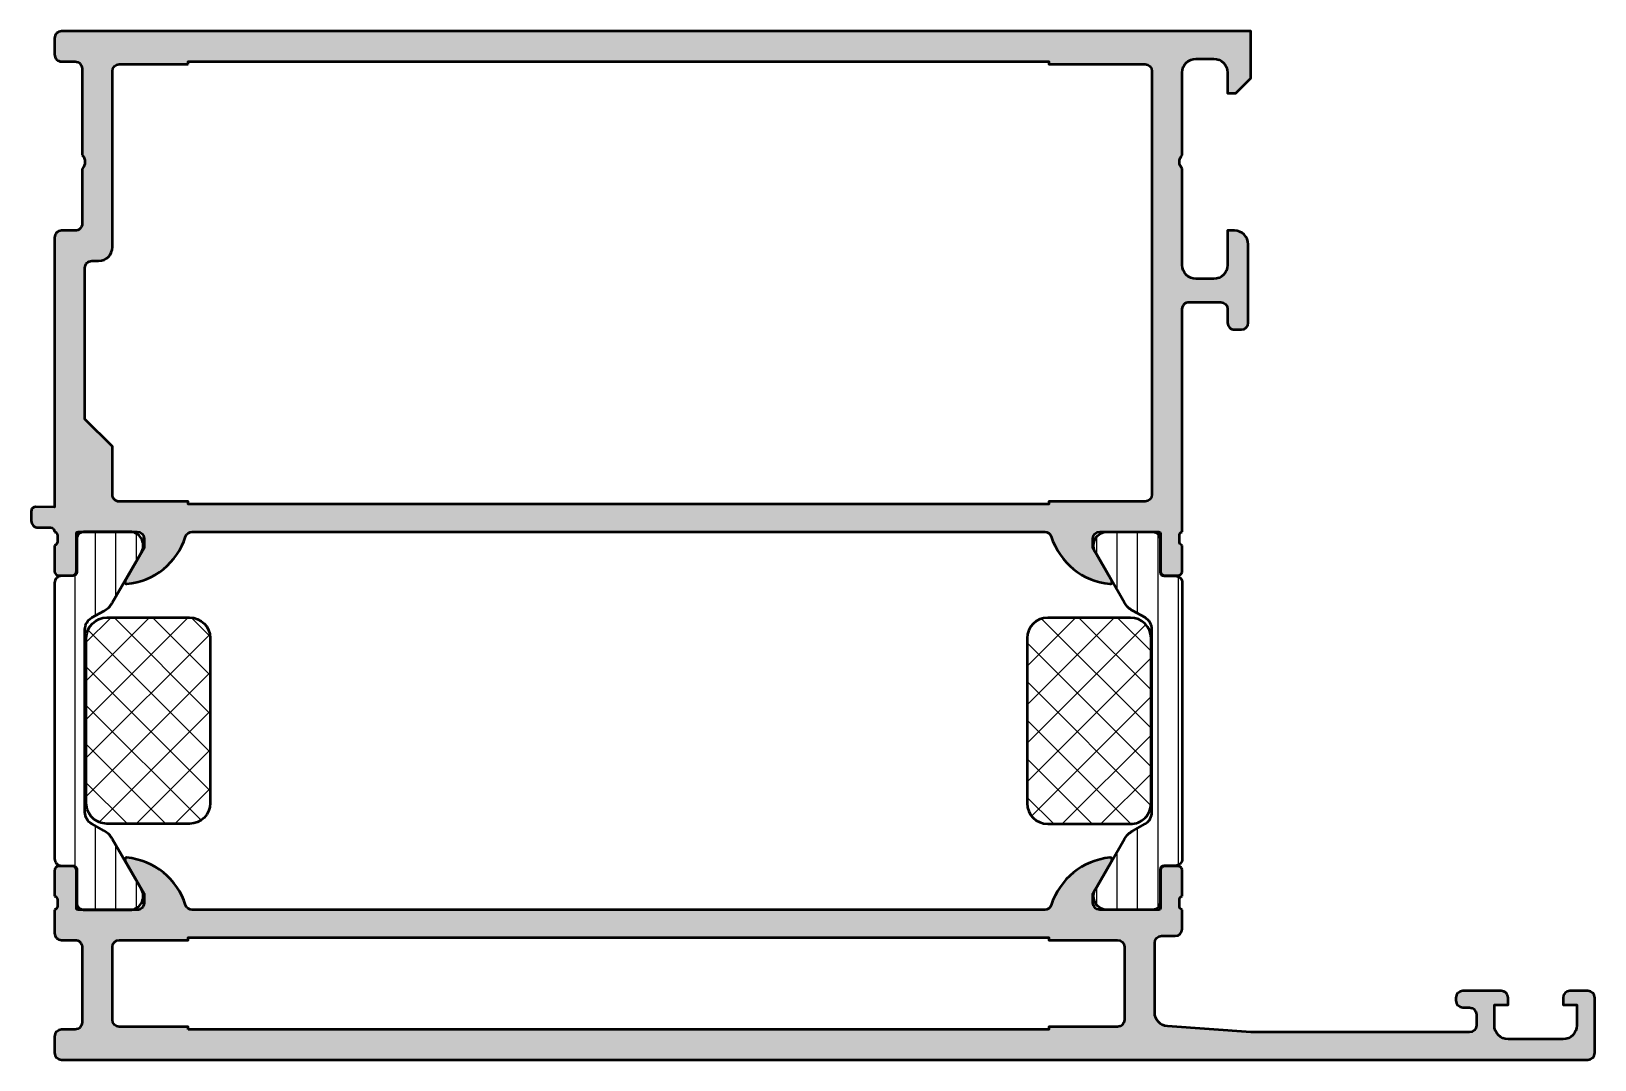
# Model space of a CAD drawing. Extents: x -2 to 112, y 0 to 75.
import ezdxf

# ---------------------------------------------------------------- set-up
doc = ezdxf.new("R2010")
doc.units = 0
for name, color, linetype, lineweight in [('0S-Alu contour', 7, 'Continuous', 50), ('0S-Alu hatch', 252, 'Continuous', 25), ('0S-Plastic contour', 254, 'Continuous', 50), ('0S-Plastic hatch', 253, 'Continuous', 25), ('0S-PT contour', 91, 'Continuous', 50), ('0S-PT hatch', 103, 'Continuous', 25)]:
    doc.layers.add(name, color=color, linetype=linetype, lineweight=lineweight)
pattern_1 = [(90, (0, 0), (-1.4859, 0), [])]
pattern_2 = [(135, (0, 0), (-1.403165018917055, -1.403165018917055), []), (225, (0, 0), (1.403165018917055, -1.403165018917055), [])]

# ---------------------------------------------------------------- blocks, each defined once
blk = doc.blocks.new('183260__2E56386B_AFAD_4243_BC62_7373806BF375_')
at = {"layer": '0S-Alu hatch'}
h = blk.add_hatch(color=256, dxfattribs=at)
edge = h.paths.add_edge_path()
edge.add_line((0, 1.699999809265136), (0, 0.5))
edge.add_arc((0.5, 0.5), 0.5, 180, 269.9999999999999)
edge.add_line((0.4999999999999998, 0), (111.4999694824218, 0))
edge.add_arc((111.4999045528472, 0.5000649306236616), 0.5000649348389637, 270.0074394150572, 359.9916863140657)
edge.add_line((111.9999694824219, 0.4999923706054688), (111.9999694824219, 4.5))
edge.add_arc((111.4998886635314, 4.499919181109539), 0.5000808254210904, 0.0092596659235463, 89.99074033413186)
edge.add_line((111.4999694824219, 4.999999999999992), (110.1999206542969, 5))
edge.add_arc((110.1999676017943, 4.499953052502527), 0.5000469497013335, 90.00537928182199, 179.994620718123)
edge.add_line((109.6999206542968, 4.5), (109.6999206542968, 4))
edge.add_line((109.6999206542968, 4), (110.6999206542969, 4))
edge.add_line((110.6999206542969, 4), (110.6999206542969, 2.500000000000017))
edge.add_ellipse((109.6999566315881, 2.499964022708771), major_axis=(-0.9999640233559869, 0), ratio=1, start_angle=89.99793857889222, end_angle=180.0020614212198, ccw=False)
edge.add_line((109.6999206542969, 1.49999999999999), (105.6999206542969, 1.5))
edge.add_ellipse((105.6999974839996, 2.500076829702707), major_axis=(-1.000076832653882, 0), ratio=1, start_angle=0.00440167952910997, end_angle=89.99559832048209, ccw=False)
edge.add_line((104.6999206542969, 2.500000000000001), (104.6999206542968, 4))
edge.add_line((104.6999206542968, 4), (105.6999206542968, 4))
edge.add_line((105.6999206542968, 4), (105.6999206542968, 4.5))
edge.add_arc((105.1999648209034, 4.500044166606557), 0.4999558353443046, 359.994938432621, 450.0050615673935)
edge.add_line((105.1999206542969, 5), (102.3999328613281, 5))
edge.add_arc((102.3999625412993, 4.499970320028792), 0.5000296808520563, 90.00340087229604, 179.9965991277354)
edge.add_line((101.8999328613281, 4.500000000000019), (101.8999328613281, 4.299995422363301))
edge.add_arc((102.3999595041375, 4.300022065172655), 0.5000266435191753, 180.0030528783626, 269.9969471216144)
edge.add_line((102.3999328613281, 3.799995422363281), (102.8999328613281, 3.79999542236328))
edge.add_ellipse((102.8999091331064, 3.299971694141556), major_axis=(-0.5000237287847261, 0), ratio=1, start_angle=180.0027189248517, end_angle=269.9972810751127, ccw=False)
edge.add_line((103.3999328613281, 3.299995422363271), (103.3999328613281, 2.499999999999966))
edge.add_ellipse((102.8999188124035, 2.500014048924614), major_axis=(-0.5000140491219931, 0), ratio=1, start_angle=90.0016098429436, end_angle=179.9983901568687, ccw=False)
edge.add_line((102.8999328613281, 1.999999999999988), (86.99990844726562, 2))
edge.add_line((86.99990844726562, 2), (80.92866210990145, 2.433656093001705))
edge.add_ellipse((80.99990844726564, 3.431114843733902), major_axis=(-1.000000000000022, 0), ratio=1, start_angle=0, end_angle=85.9144241543824, ccw=False)
edge.add_line((79.99990844726562, 3.431114843733902), (79.99990844726562, 8.499992370605474))
edge.add_ellipse((80.49990844726562, 8.499992370605474), major_axis=(-0.5, 0), ratio=1, start_angle=270, end_angle=360, ccw=False)
edge.add_line((80.49990844726562, 8.999992370605474), (81.49990844726562, 8.999992370605469))
edge.add_arc((81.49990844726562, 9.499992370605463), 0.4999999999999947, 270, 360)
edge.add_line((81.99990844726562, 9.499992370605462), (81.99990844726562, 10.89999389648438))
edge.add_ellipse((82.07874489380868, 11.1675144884775), major_axis=(-0.2788950563274313, 0), ratio=1, start_angle=-1.164589374097602, end_angle=73.58012358050621, ccw=False)
edge.add_line((81.79990744726562, 11.17318289647587), (81.79990744726562, 11.62677689647588))
edge.add_ellipse((82.07877554290877, 11.63243755595295), major_axis=(-0.2789255417371292, 0), ratio=1, start_angle=-73.57540544464541, end_angle=1.1628700728869035, ccw=False)
edge.add_line((81.99990844726562, 11.89998089647587), (81.99990844726562, 13.77999189648438))
edge.add_arc((81.69990844726561, 13.77999189648437), 0.3000000000000256, 0, 90.00000000000543)
edge.add_line((81.69990844726559, 14.07999189648439), (80.71993412822285, 14.0799918964844))
edge.add_arc((80.71993412822283, 13.77999189648438), 0.3000000000000202, 89.99999999999729, 180)
edge.add_line((80.4199341282228, 13.77999189648438), (80.41993412822283, 11.01999389648441))
edge.add_ellipse((80.29993412822284, 11.0199938964844), major_axis=(-0.1199999999999903, 0), ratio=1, start_angle=90, end_angle=180, ccw=False)
edge.add_line((80.29993412822284, 10.89999389648441), (75.99990844726562, 10.89999389648438))
edge.add_ellipse((75.99990844726562, 11.39999389648437), major_axis=(-0.4999999999999947, 0), ratio=1, start_angle=0, end_angle=90, ccw=False)
edge.add_line((75.49990844726562, 11.39999389648437), (75.49990844726562, 12.09999389648441))
edge.add_line((75.49990844726562, 12.09999389648441), (76.88140390488796, 14.49281421951193))
edge.add_arc((76.76178866261733, 14.56187411183607), 0.1381197846482657, 329.9999999999936, 455.6225775507847)
edge.add_arc((77.23813168843955, 9.72338503463631), 5.000000000000233, 95.62257755079435, 162.251583643931)
edge.add_ellipse((71.99990844726577, 11.39999389648411), major_axis=(-0.4999999999997403, 0), ratio=1, start_angle=89.99999999999022, end_angle=162.2515836439182, ccw=False)
edge.add_line((71.99990844726568, 10.89999389648437), (9.999999999999991, 10.89999389648438))
edge.add_ellipse((9.99999999999999, 11.39999389648432), major_axis=(-0.4999999999999467, 0), ratio=1, start_angle=17.748416356070777, end_angle=90.0000000000004, ccw=False)
edge.add_arc((4.761776758826183, 9.723385034636522), 5.000000000000053, 17.74841635606999, 84.37742244920634)
edge.add_arc((5.238119784648302, 14.56187411183607), 0.1381197846483019, 84.37742244920759, 210.0000000000004)
edge.add_line((5.118504542377637, 14.49281421951192), (6.499999999999998, 12.09999389648438))
edge.add_line((6.499999999999998, 12.09999389648438), (6.5, 11.39999389648437))
edge.add_ellipse((6.000000000000002, 11.39999389648437), major_axis=(-0.4999999999999983, 0), ratio=1, start_angle=89.99999999999989, end_angle=180, ccw=False)
edge.add_line((6.000000000000001, 10.89999389648437), (1.699974319042787, 10.89999389648438))
edge.add_ellipse((1.69997431904279, 11.01999389648438), major_axis=(-0.1199999999999992, 0), ratio=1, start_angle=0, end_angle=89.99999999999898, ccw=False)
edge.add_line((1.57997431904279, 11.01999389648438), (1.57997431904279, 13.77999189648438))
edge.add_arc((1.279974319042785, 13.77999189648438), 0.3000000000000045, 0, 89.9999999999998)
edge.add_line((1.279974319042787, 14.07999189648438), (0.3000000000000096, 14.07999189648438))
edge.add_arc((0.3000000000000091, 13.77999189648438), 0.300000000000006, 89.99999999999991, 180)
edge.add_line((3e-15, 13.77999189648438), (3.6e-15, 11.89998089647586))
edge.add_ellipse((-0.0788670956431614, 11.63243755595293), major_axis=(-0.2789255417371466, 0), ratio=1, start_angle=178.8371299271139, end_angle=253.5754054446457, ccw=False)
edge.add_line((0.2000010000000038, 11.62677689647587), (0.2000010000000039, 11.17318289647587))
edge.add_ellipse((-0.0788364465430447, 11.16751448847749), major_axis=(-0.2788950563274357, 0), ratio=1, start_angle=106.4198764194924, end_angle=181.1645893740982, ccw=False)
edge.add_line((2e-16, 10.89999389648437), (0, 9.199998855590819))
edge.add_arc((0.4999973596150388, 9.199997168876047), 0.4999973596178838, 179.999806714999, 270.0003025674269)
edge.add_line((0.5000000000000001, 8.699999809265137), (1.5, 8.699996948242188))
edge.add_ellipse((1.500003736641322, 8.200000684896706), major_axis=(-0.4999962633594444, 0), ratio=1, start_angle=179.9998996607086, end_angle=270.0004281907547, ccw=False)
edge.add_line((2, 8.199999809265137), (2, 2.699999809265136))
edge.add_ellipse((1.5, 2.699999809265136), major_axis=(-0.5, 0), ratio=1, start_angle=90, end_angle=180, ccw=False)
edge.add_line((1.5, 2.199999809265136), (0.5, 2.199999809265136))
edge.add_arc((0.5, 1.699999809265136), 0.5, 90, 180)
edge = h.paths.add_edge_path()
edge.add_line((9.699981689453123, 2.199989318847655), (9.699981689453123, 2.399993896484375))
edge.add_line((9.699981689453123, 2.399993896484375), (4.699981689453123, 2.399993896484374))
edge.add_ellipse((4.699981689453125, 2.899993896484374), major_axis=(-0.5, 0), ratio=1, start_angle=0, end_angle=89.99999999999977, ccw=False)
edge.add_line((4.199981689453125, 2.899993896484375), (4.199981689453125, 8.199996948242188))
edge.add_ellipse((4.699981689453125, 8.199996948242188), major_axis=(-0.5, 0), ratio=1, start_angle=270, end_angle=360, ccw=False)
edge.add_line((4.699981689453125, 8.699996948242188), (9.699981689453123, 8.699996948242188))
edge.add_line((9.699981689453123, 8.699996948242188), (9.699981689453125, 8.899993896484375))
edge.add_line((9.699981689453125, 8.899993896484375), (72.29998779296875, 8.899993896484375))
edge.add_line((72.29998779296875, 8.899993896484375), (72.29998779296875, 8.699996948242188))
edge.add_line((72.29998779296875, 8.699996948242188), (77.29995727539062, 8.699996948242188))
edge.add_ellipse((77.29995727539062, 8.199996948242188), major_axis=(-0.5, 0), ratio=1, start_angle=180, end_angle=270, ccw=False)
edge.add_line((77.79995727539062, 8.199996948242188), (77.79995727539062, 2.899993896484375))
edge.add_ellipse((77.29995727539062, 2.899993896484375), major_axis=(-0.5, 0), ratio=1, start_angle=90, end_angle=180, ccw=False)
edge.add_line((77.29995727539062, 2.399993896484375), (72.29998779296875, 2.399993896484375))
edge.add_line((72.29998779296875, 2.399993896484375), (72.29998779296875, 2.199989318847655))
edge.add_line((72.29998779296875, 2.199989318847655), (9.699981689453125, 2.199989318847655))
at = {"layer": '0S-Alu contour', "color": 7}
for points in [[(3e-15, 13.77999189648438), (3.6e-15, 11.89998089647586)], [(1.279974319042787, 14.07999189648438), (0.3000000000000096, 14.07999189648438)], [(1.57997431904279, 11.01999389648438), (1.57997431904279, 13.77999189648438)], [(5.118504542377637, 14.49281421951192), (6.499999999999998, 12.09999389648438), (6.5, 11.39999389648437)], [(75.49990844726562, 11.39999389648437), (75.49990844726562, 12.09999389648441), (76.88140390488796, 14.49281421951193)], [(80.4199341282228, 13.77999189648438), (80.41993412822283, 11.01999389648441)], [(81.69990844726559, 14.07999189648439), (80.71993412822285, 14.0799918964844)], [(81.99990844726562, 11.89998089647587), (81.99990844726562, 13.77999189648438)], [(0.2000010000000038, 11.62677689647587), (0.2000010000000039, 11.17318289647587)], [(81.79990744726562, 11.17318289647587), (81.79990744726562, 11.62677689647588)], [(2e-16, 10.89999389648437), (0, 9.199998855590819)], [(6.000000000000001, 10.89999389648437), (1.699974319042787, 10.89999389648438)], [(71.99990844726568, 10.89999389648437), (9.999999999999991, 10.89999389648438)], [(80.29993412822284, 10.89999389648441), (75.99990844726562, 10.89999389648438)], [(81.99990844726562, 9.499992370605462), (81.99990844726562, 10.89999389648438)], [(0.5000000000000001, 8.699999809265137), (1.5, 8.699996948242188)], [(2, 8.199999809265137), (2, 2.699999809265136)], [(4.199981689453125, 2.899993896484375), (4.199981689453125, 8.199996948242188)], [(4.699981689453125, 8.699996948242188), (9.699981689453123, 8.699996948242188), (9.699981689453125, 8.899993896484375), (72.29998779296875, 8.899993896484375), (72.29998779296875, 8.699996948242188), (77.29995727539062, 8.699996948242188)], [(77.79995727539062, 8.199996948242188), (77.79995727539062, 2.899993896484375)], [(79.99990844726562, 3.431114843733902), (79.99990844726562, 8.499992370605474)], [(80.49990844726562, 8.999992370605474), (81.49990844726562, 8.999992370605469)], [(105.1999206542969, 5), (102.3999328613281, 5)], [(111.4999694824219, 4.999999999999992), (110.1999206542969, 5)], [(101.8999328613281, 4.500000000000019), (101.8999328613281, 4.299995422363301)], [(102.3999328613281, 3.799995422363281), (102.8999328613281, 3.79999542236328)], [(104.6999206542969, 2.500000000000001), (104.6999206542968, 4), (105.6999206542968, 4), (105.6999206542968, 4.5)], [(109.6999206542968, 4.5), (109.6999206542968, 4), (110.6999206542969, 4), (110.6999206542969, 2.500000000000017)], [(111.9999694824219, 0.4999923706054688), (111.9999694824219, 4.5)], [(9.699981689453123, 2.199989318847655), (9.699981689453123, 2.399993896484375), (4.699981689453123, 2.399993896484374)], [(77.29995727539062, 2.399993896484375), (72.29998779296875, 2.399993896484375), (72.29998779296875, 2.199989318847655), (9.699981689453123, 2.199989318847655)], [(102.8999328613281, 1.999999999999988), (86.99990844726562, 2), (80.92866210990145, 2.433656093001705)], [(103.3999328613281, 3.299995422363271), (103.3999328613281, 2.499999999999966)], [(0, 1.699999809265136), (0, 0.5)], [(1.5, 2.199999809265136), (0.5, 2.199999809265136)], [(109.6999206542969, 1.49999999999999), (105.6999206542969, 1.5)], [(0.4999999999999998, 0), (111.4999694824218, 0)]]:
    blk.add_lwpolyline(points, dxfattribs=at)
for centre, radius, start, end in [((0.3000000000000091, 13.77999189648438), 0.300000000000006, 89.99999999999991, 180), ((1.279974319042785, 13.77999189648438), 0.3000000000000045, 0, 89.9999999999998), ((5.238119784648302, 14.56187411183607), 0.1381197846483019, 84.37742244920759, 210.0000000000004), ((4.761776758826183, 9.723385034636522), 5.000000000000053, 17.74841635606999, 84.37742244920634), ((77.23813168843955, 9.72338503463631), 5.000000000000233, 95.62257755079435, 162.251583643931), ((76.76178866261733, 14.56187411183607), 0.1381197846482657, 329.9999999999936, 95.62257755078478), ((80.71993412822283, 13.77999189648438), 0.3000000000000202, 89.99999999999729, 180), ((81.69990844726561, 13.77999189648437), 0.3000000000000256, 0, 90.00000000000543), ((0.4999973596150388, 9.199997168876047), 0.4999973596178838, 179.999806714999, 270.0003025674269), ((81.49990844726562, 9.499992370605463), 0.4999999999999947, 270, 0), ((102.3999625412993, 4.499970320028792), 0.5000296808520563, 90.00340087229604, 179.9965991277354), ((105.1999648209034, 4.500044166606557), 0.4999558353443046, 359.994938432621, 90.0050615673936), ((110.1999676017943, 4.499953052502527), 0.5000469497013335, 90.00537928182199, 179.994620718123), ((111.4998886635314, 4.499919181109539), 0.5000808254210904, 0.0092596659235463, 89.99074033413186), ((102.3999595041375, 4.300022065172655), 0.5000266435191753, 180.0030528783626, 269.9969471216144), ((0.5, 1.699999809265136), 0.5, 90, 180), ((0.5, 0.5), 0.5, 180, 269.9999999999999), ((111.4999045528472, 0.5000649306236616), 0.5000649348389637, 270.0074394150572, 359.9916863140657)]:
    blk.add_arc(centre, radius, start, end, dxfattribs=at)
at = {"layer": '0S-Alu contour', "color": 7, "extrusion": (0, 0, -1)}
for centre, radius, start, end in [((0.0788670956431614, 11.63243755595293), 0.2789255417371466, 106.4245945553543, 181.1628700728862), ((-6.000000000000002, 11.39999389648437), 0.4999999999999983, 180, 270.0000000000001), ((-75.99990844726562, 11.39999389648437), 0.4999999999999947, 270, 0), ((-82.07877554290877, 11.63243755595295), 0.2789255417371292, 358.8371299271131, 73.57540544464541), ((0.0788364465430447, 11.16751448847749), 0.2788950563274357, 178.8354106259018, 253.5801235805076), ((-1.69997431904279, 11.01999389648438), 0.1199999999999992, 270.0000000000011, 0), ((-9.99999999999999, 11.39999389648432), 0.4999999999999467, 269.9999999999996, 342.2515836439292), ((-71.99990844726577, 11.39999389648411), 0.4999999999997403, 197.7484163560819, 270.0000000000098), ((-80.29993412822284, 11.0199938964844), 0.1199999999999903, 180, 270), ((-82.07874489380868, 11.1675144884775), 0.2788950563274313, 286.4198764194938, 1.16458937409755), ((-1.500003736641322, 8.200000684896706), 0.4999962633594444, 89.99957180924532, 180.0001003392915), ((-4.699981689453125, 8.199996948242188), 0.5, 0, 90), ((-77.29995727539062, 8.199996948242188), 0.5, 90, 180), ((-80.49990844726562, 8.499992370605474), 0.5, 0, 90), ((-80.99990844726564, 3.431114843733902), 1.000000000000022, 274.0855758456176, 0), ((-102.8999091331064, 3.299971694141556), 0.5000237287847261, 90.00271892488726, 179.9972810751483), ((-1.5, 2.699999809265136), 0.5, 180, 270), ((-4.699981689453125, 2.899993896484374), 0.5, 270.0000000000002, 0), ((-77.29995727539062, 2.899993896484375), 0.5, 180, 270), ((-102.8999188124035, 2.500014048924614), 0.5000140491219931, 180.0016098431314, 269.9983901570564), ((-105.6999974839996, 2.500076829702707), 1.000076832653882, 270.004401679518, 359.9955983204709), ((-109.6999566315881, 2.499964022708771), 0.9999640233559869, 179.9979385787802, 270.0020614211078)]:
    blk.add_arc(centre, radius, start, end, dxfattribs=at)
blk = doc.blocks.new('244365__00DD9557_8BE4_4291_A5CD_C5CAB6984F2F___DE742D56_8613_47E3_AE59_F292F5DC8595_')
at = {"layer": '0S-Plastic hatch'}
h = blk.add_hatch(dxfattribs=at)
h.set_pattern_fill('ANSI31', color=256, scale=0.4680000000000001, angle=45, style=0)
h.set_pattern_definition(pattern_1)
edge = h.paths.add_edge_path()
edge.add_line((82.00000000000718, 34.68999089647719), (82, 14.60999089648437))
edge.add_ellipse((81.50000267890923, 14.60998821757515), major_axis=(-0.4999973210979648, 0), ratio=1, start_angle=89.99969301797222, end_angle=180.000306982385, ccw=False)
edge.add_line((81.5, 14.10999089648436), (80.68966866666666, 14.10999089648437))
edge.add_arc((80.68966866666668, 13.80999089648436), 0.3000000000000131, 90.00000000000273, 180)
edge.add_line((80.38966866666667, 13.80999089648436), (80.39000061706369, 11.40999251354806))
edge.add_ellipse((79.89000463962508, 11.40998987392298), major_axis=(-0.4999959774455833, 0), ratio=1, start_angle=89.99969751881332, end_angle=180.0003024817733, ccw=False)
edge.add_line((79.890002, 10.90999389648437), (76.41346050190053, 10.90999389648437))
edge.add_ellipse((76.5557711508919, 11.89981197120722), major_axis=(-0.9999960709244797, 0), ratio=1, start_angle=-32.727016099839716, end_angle=81.81839194809942, ccw=False)
edge.add_line((75.71451850190054, 12.44044689648436), (77.81128643672552, 16.07215598907736))
edge.add_ellipse((79.11032458691666, 15.3221560661787), major_axis=(-1.500000000000003, 0), ratio=1, start_angle=297.99425463575716, end_angle=330.0000034006556, ccw=False)
edge.add_line((78.40625005332522, 16.6466480635679), (79.299999, 17.14832689648438))
edge.add_arc((78.80000059130182, 18.01435369092923), 1.000000408698483, 299.9998812008014, 360.0000455150246)
edge.add_line((79.800001, 18.01435448531659), (79.800001, 31.28562889648438))
edge.add_arc((78.8000005913017, 31.28562810203944), 1.000000408698613, 4.55150246153e-05, 60.00011879919453)
edge.add_line((79.299999, 32.15165489648438), (78.40625005332522, 32.65333372940086))
edge.add_ellipse((79.11032458691676, 33.97782572679011), major_axis=(-1.500000000000097, 0), ratio=1, start_angle=29.999996599344, end_angle=62.005745364239885, ccw=False)
edge.add_line((77.81128643672554, 33.22782580389141), (75.71451850190053, 36.85953489648438))
edge.add_ellipse((76.55577115089183, 37.40016982176157), major_axis=(-0.9999960709244572, 0), ratio=1, start_angle=-81.81839194810323, end_angle=32.72701609984381, ccw=False)
edge.add_line((76.41346050190053, 38.38998789648441), (79.880002, 38.38998789648437))
edge.add_ellipse((79.8850046396251, 37.88499197183842), major_axis=(-0.505020702855074, 0), ratio=1, start_angle=180.5669654820231, end_angle=270.5675704444006, ccw=False)
edge.add_line((80.39000061706369, 37.88998927942067), (80.38966866666667, 35.48999089648439))
edge.add_arc((80.68966866666668, 35.48999089648439), 0.3000000000000256, 180, 269.9999999999973)
edge.add_line((80.68966866666668, 35.18999089648436), (81.5, 35.18999089648437))
edge.add_ellipse((81.50000267890923, 34.68999357538642), major_axis=(-0.4999973211051342, 0), ratio=1, start_angle=179.9996930176151, end_angle=270.00030698202943, ccw=False)
at = {"layer": '0S-Plastic contour', "color": 7}
for points in [[(76.41346050190053, 38.38998789648441), (79.880002, 38.38998789648437)], [(80.39000061706369, 37.88998927942067), (80.38966866666667, 35.48999089648439)], [(77.81128643672554, 33.22782580389141), (75.71451850190053, 36.85953489648438)], [(80.68966866666668, 35.18999089648436), (81.5, 35.18999089648437)], [(82.00000000000718, 34.68999089647719), (82, 14.60999089648437)], [(79.299999, 32.15165489648438), (78.40625005332522, 32.65333372940086)], [(79.800001, 18.01435448531659), (79.800001, 31.28562889648438)], [(78.40625005332522, 16.6466480635679), (79.299999, 17.14832689648438)], [(75.71451850190054, 12.44044689648436), (77.81128643672552, 16.07215598907736)], [(80.38966866666667, 13.80999089648436), (80.39000061706369, 11.40999251354806)], [(81.5, 14.10999089648436), (80.68966866666666, 14.10999089648437)], [(79.890002, 10.90999389648437), (76.41346050190053, 10.90999389648437)]]:
    blk.add_lwpolyline(points, dxfattribs=at)
at = {"layer": '0S-Plastic contour', "color": 7, "extrusion": (0, 0, -1)}
for centre, radius, start, end in [((-76.55577115089183, 37.40016982176157), 0.9999960709244572, 327.2729839001562, 81.81839194810333), ((-79.8850046396251, 37.88499197183842), 0.505020702855074, 89.43242955559941, 179.4330345179769), ((-81.50000267890923, 34.68999357538642), 0.4999973211051342, 89.99969301797056, 180.0003069823849), ((-79.11032458691676, 33.97782572679011), 1.500000000000097, 297.9942546357602, 330.000003400656), ((-79.11032458691666, 15.3221560661787), 1.500000000000004, 29.99999659934439, 62.00574536424284), ((-81.50000267890923, 14.60998821757515), 0.4999973210979648, 179.999693017615, 270.0003069820278), ((-76.5557711508919, 11.89981197120722), 0.9999960709244797, 278.1816080519006, 32.72701609983968), ((-79.89000463962508, 11.40998987392298), 0.4999959774455833, 179.9996975182267, 270.0003024811867)]:
    blk.add_arc(centre, radius, start, end, dxfattribs=at)
at = {"layer": '0S-Plastic contour', "color": 7}
for centre, radius, start, end in [((80.68966866666668, 35.48999089648439), 0.3000000000000256, 180, 269.9999999999973), ((78.8000005913017, 31.28562810203944), 1.000000408698613, 4.55150246153e-05, 60.00011879919453), ((78.80000059130182, 18.01435369092923), 1.000000408698483, 299.9998812008014, 4.55150246153e-05), ((80.68966866666668, 13.80999089648436), 0.3000000000000131, 90.00000000000273, 180)]:
    blk.add_arc(centre, radius, start, end, dxfattribs=at)
blk = doc.blocks.new('381140__7946BA87_3B05_4B0C_AA73_5A84A9FE3C37_')
at = {"layer": '0S-PT hatch'}
h = blk.add_hatch(dxfattribs=at)
h.set_pattern_fill('ANSI37', color=256, scale=0.625, angle=90, style=0)
h.set_pattern_definition(pattern_2)
edge = h.paths.add_edge_path()
edge.add_line((70.72099923604735, 30.65023537661829), (70.72099923604735, 18.65023585345545))
edge.add_arc((72.22100042095767, 18.65023751520369), 1.500001184911238, 180.0000634785155, 269.9999729536189)
edge.add_line((72.2209997128845, 17.15023633029262), (78.23383271211394, 17.1502363302926))
edge.add_arc((78.23383372046887, 18.6502353038185), 1.499998973526236, 269.9999614836525, 360.000021000055)
edge.add_line((79.73383269399501, 18.65023585359828), (79.73383269399498, 30.65023537661829))
edge.add_arc((78.23383262288795, 30.65023530551127), 1.50000007110704, 2.5613209388e-06, 89.99999659181833)
edge.add_line((78.23383271211394, 32.15023537661831), (72.2209997128845, 32.15023537661829))
edge.add_arc((72.22100151853434, 30.65023309413065), 1.500002282488725, 90.0000689706381, 179.9999128188824)
at = {"layer": '0S-PT contour', "color": 7}
for points in [[(78.23383271211394, 32.15023537661831), (72.2209997128845, 32.15023537661829)], [(70.72099923604735, 30.65023537661829), (70.72099923604735, 18.65023585345545)], [(79.73383269399501, 18.65023585359828), (79.73383269399498, 30.65023537661829)], [(72.2209997128845, 17.15023633029262), (78.23383271211394, 17.1502363302926)]]:
    blk.add_lwpolyline(points, dxfattribs=at)
for centre, radius, start, end in [((72.22100151853434, 30.65023309413065), 1.500002282488725, 90.0000689706381, 179.9999128188824), ((78.23383262288795, 30.65023530551127), 1.50000007110704, 2.5613209388e-06, 89.99999659181833), ((72.22100042095767, 18.65023751520369), 1.500001184911238, 180.0000634785155, 269.9999729536189), ((78.23383372046887, 18.6502353038185), 1.499998973526236, 269.9999614836525, 2.10000550146e-05)]:
    blk.add_arc(centre, radius, start, end, dxfattribs=at)
blk = doc.blocks.new('381140__4C9212F1_92C5_462F_B40F_239FEE197030_')
at = {"layer": '0S-PT hatch'}
h = blk.add_hatch(dxfattribs=at)
h.set_pattern_fill('ANSI37', color=256, scale=0.625, angle=90, style=0)
h.set_pattern_definition(pattern_2)
edge = h.paths.add_edge_path()
edge.add_ellipse((9.816366245174533, 30.66501629391456), major_axis=(-1.500002282488707, 0), ratio=1, start_angle=180.0000871852981, end_angle=269.99993102936253, ccw=False)
edge.add_line((11.3163685276615, 30.6650185764238), (11.3163685276615, 18.66501905323934))
edge.add_ellipse((9.816367342751162, 18.66502071498759), major_axis=(-1.500001184911262, 0), ratio=1, start_angle=90.000027046382, end_angle=179.9999365214846, ccw=False)
edge.add_line((9.816368050824348, 17.16501953007649), (3.803535051594915, 17.1650195300765))
edge.add_ellipse((3.803534043240007, 18.6650185036024), major_axis=(-1.49999897352624, 0), ratio=1, start_angle=-2.1000055085096392e-05, end_angle=90.00003851634659, ccw=False)
edge.add_line((2.303535069713867, 18.66501905338218), (2.303535069713869, 30.66501857640218))
edge.add_ellipse((3.803535140820859, 30.66501850529519), major_axis=(-1.500000071106991, 0), ratio=1, start_angle=270.0000034081798, end_angle=359.9999974386791, ccw=False)
edge.add_line((3.803535051594916, 32.16501857640218), (9.816368050824348, 32.16501857640218))
at = {"layer": '0S-PT contour', "color": 7}
for points in [[(3.803535051594916, 32.16501857640218), (9.816368050824348, 32.16501857640218)], [(2.303535069713867, 18.66501905338218), (2.303535069713869, 30.66501857640218)], [(11.3163685276615, 30.6650185764238), (11.3163685276615, 18.66501905323934)], [(9.816368050824348, 17.16501953007649), (3.803535051594915, 17.1650195300765)]]:
    blk.add_lwpolyline(points, dxfattribs=at)
at = {"layer": '0S-PT contour', "color": 7, "extrusion": (0, 0, -1)}
for centre, radius, start, end in [((-3.803535140820859, 30.66501850529519), 1.500000071106991, 2.5613209388e-06, 89.9999965918202), ((-9.816366245174533, 30.66501629391456), 1.500002282488707, 90.0000689706375, 179.9999128147019), ((-3.803534043240007, 18.6650185036024), 1.49999897352624, 269.9999614836534, 2.10000550146e-05), ((-9.816367342751162, 18.66502071498759), 1.500001184911262, 180.0000634785155, 269.999972953618)]:
    blk.add_arc(centre, radius, start, end, dxfattribs=at)
blk = doc.blocks.new('244365__3ACAF866_9CBB_467D_AA09_76653EAB628B___A6F43B83_A3F6_48E8_BE30_CBE030490C66_')
at = {"layer": '0S-Plastic hatch'}
h = blk.add_hatch(dxfattribs=at)
h.set_pattern_fill('ANSI31', color=256, scale=0.4680000000000001, angle=45, style=0)
h.set_pattern_definition(pattern_1)
edge = h.paths.add_edge_path()
edge.add_line((-7.1756e-12, 34.68999089647719), (9e-16, 14.60999089648437))
edge.add_arc((0.4999973210908012, 14.60998821757517), 0.499997321097977, 179.999693017615, 270.0003069820263)
edge.add_line((0.5000000000000001, 14.10999089648437), (1.310331333333333, 14.10999089648437))
edge.add_ellipse((1.310331333333333, 13.80999089648437), major_axis=(-0.3000000000000024, 0), ratio=1, start_angle=180, end_angle=270.0000000000001, ccw=False)
edge.add_line((1.610331333333336, 13.80999089648437), (1.609999382936311, 11.40999251354806))
edge.add_arc((2.109995360374922, 11.40998987392298), 0.4999959774455788, 179.9996975182267, 270.0003024811864)
edge.add_line((2.109998, 10.90999389648437), (5.586539498099475, 10.90999389648437))
edge.add_arc((5.444228849108125, 11.89981197120722), 0.9999960709244753, 278.1816080518995, 392.7270160998405)
edge.add_line((6.285481498099472, 12.44044689648437), (4.188713563274474, 16.07215598907736))
edge.add_arc((2.889675413083361, 15.3221560661787), 1.499999999999986, 29.99999659934502, 62.00574536424331)
edge.add_line((3.593749946674766, 16.64664806356789), (2.700000999999998, 17.14832689648438))
edge.add_ellipse((3.199999408698187, 18.01435369092924), major_axis=(-1.000000408698502, 0), ratio=1, start_angle=-4.5515024623909994e-05, end_angle=60.00011879919839, ccw=False)
edge.add_line((2.199998999999999, 18.01435448531661), (2.199999, 31.28562889648438))
edge.add_ellipse((3.199999408698182, 31.28562810203951), major_axis=(-1.000000408698497, 0), ratio=1, start_angle=299.9998812008014, end_angle=359.9999544849754, ccw=False)
edge.add_line((2.700001, 32.15165489648437), (3.593749946674782, 32.65333372940086))
edge.add_arc((2.889675413083341, 33.97782572679002), 1.499999999999983, 297.9942546357583, 330.0000034006565)
edge.add_line((4.188713563274472, 33.22782580389139), (6.285481498099466, 36.85953489648438))
edge.add_arc((5.444228849108123, 37.40016982176153), 0.99999607092447, 327.2729839001595, 441.8183919481005)
edge.add_line((5.586539498099472, 38.38998789648437), (2.119998, 38.38998789648437))
edge.add_arc((2.114995360374928, 37.8849919718384), 0.5050207028551024, 89.43242955560146, 179.4330345179731)
edge.add_line((1.609999382936305, 37.88998927942067), (1.61033133333333, 35.48999089648438))
edge.add_ellipse((1.310331333333322, 35.48999089648438), major_axis=(-0.3000000000000078, 0), ratio=1, start_angle=90.0000000000004, end_angle=180, ccw=False)
edge.add_line((1.310331333333324, 35.18999089648437), (0.4999999999999956, 35.18999089648437))
edge.add_arc((0.4999973210907971, 34.6899935753864), 0.4999973211051484, 89.99969301797371, 180.0003069823849)
at = {"layer": '0S-Plastic contour', "color": 7}
for points in [[(1.609999382936305, 37.88998927942067), (1.61033133333333, 35.48999089648438)], [(5.586539498099472, 38.38998789648437), (2.119998, 38.38998789648437)], [(4.188713563274472, 33.22782580389139), (6.285481498099466, 36.85953489648438)], [(-7.1756e-12, 34.68999089647719), (9e-16, 14.60999089648437)], [(1.310331333333324, 35.18999089648437), (0.4999999999999956, 35.18999089648437)], [(2.700001, 32.15165489648437), (3.593749946674782, 32.65333372940086)], [(2.199998999999999, 18.01435448531661), (2.199999, 31.28562889648438)], [(3.593749946674766, 16.64664806356789), (2.700000999999998, 17.14832689648438)], [(6.285481498099472, 12.44044689648437), (4.188713563274474, 16.07215598907736)], [(0.5000000000000001, 14.10999089648437), (1.310331333333333, 14.10999089648437)], [(1.610331333333336, 13.80999089648437), (1.609999382936311, 11.40999251354806)], [(2.109998, 10.90999389648437), (5.586539498099475, 10.90999389648437)]]:
    blk.add_lwpolyline(points, dxfattribs=at)
for centre, radius, start, end in [((2.114995360374928, 37.8849919718384), 0.5050207028551024, 89.43242955560146, 179.4330345179731), ((5.444228849108123, 37.40016982176153), 0.99999607092447, 327.2729839001595, 81.81839194810046), ((0.4999973210907971, 34.6899935753864), 0.4999973211051484, 89.99969301797371, 180.0003069823849), ((2.889675413083341, 33.97782572679002), 1.499999999999983, 297.9942546357583, 330.0000034006565), ((2.889675413083361, 15.3221560661787), 1.499999999999986, 29.99999659934502, 62.00574536424331), ((0.4999973210908012, 14.60998821757517), 0.499997321097977, 179.999693017615, 270.0003069820263), ((2.109995360374922, 11.40998987392298), 0.4999959774455788, 179.9996975182267, 270.0003024811864), ((5.444228849108125, 11.89981197120722), 0.9999960709244753, 278.1816080518995, 32.72701609984053)]:
    blk.add_arc(centre, radius, start, end, dxfattribs=at)
at = {"layer": '0S-Plastic contour', "color": 7, "extrusion": (0, 0, -1)}
for centre, radius, start, end in [((-1.310331333333322, 35.48999089648438), 0.3000000000000078, 180, 269.9999999999996), ((-3.199999408698182, 31.28562810203951), 1.000000408698497, 4.55150246153e-05, 60.00011879919859), ((-3.199999408698187, 18.01435369092924), 1.000000408698502, 299.9998812008016, 4.55150246153e-05), ((-1.310331333333333, 13.80999089648437), 0.3000000000000025, 89.99999999999991, 180)]:
    blk.add_arc(centre, radius, start, end, dxfattribs=at)
blk = doc.blocks.new('183970__53301436_810F_4011_9241_5CF9E923688F_')
at = {"layer": '0S-Alu hatch'}
h = blk.add_hatch(color=256, dxfattribs=at)
edge = h.paths.add_edge_path()
edge.add_arc((0.4999489547542879, 74.30002052766758), 0.4999794727538012, 89.99764760598941, 180.0023523939924)
edge.add_line((-3.05175781108e-05, 74.30000000000015), (-3.05175781108e-05, 73.09998779296873))
edge.add_arc((0.499955328920521, 73.099966010347), 0.4999858469731279, 179.9975038247192, 270.0016219176978)
edge.add_line((0.4999694824218892, 72.59998016357422), (1.499969482421889, 72.59998016357422))
edge.add_ellipse((1.49992748293593, 72.09993816408824), major_axis=(-0.500042001249767, 0), ratio=1, start_angle=180.0048123823111, end_angle=269.99518761767223, ccw=False)
edge.add_line((1.999969482421889, 72.09998016357407), (1.999969482421889, 65.8))
edge.add_ellipse((1.474847728461952, 65.3), major_axis=(-0.7250881715225814, 0), ratio=1, start_angle=136.4038161186363, end_angle=223.5961838813637, ccw=False)
edge.add_line((1.999969482421889, 64.8), (1.999969482421889, 60.80000762939452))
edge.add_ellipse((1.499979802532422, 60.79999730928399), major_axis=(-0.4999896799959737, 0), ratio=1, start_angle=89.99881737803207, end_angle=180.0011826222799, ccw=False)
edge.add_line((1.49996948242186, 60.30000762939453), (0.4999694824218892, 60.30000762939453))
edge.add_arc((0.4999591623113418, 59.80001794950507), 0.4999896799959595, 89.99881737803364, 180.0011826222798)
edge.add_line((-3.05175781108e-05, 59.80000762939448), (-3.0517578125e-05, 40.19984893798827))
edge.add_line((-3.0517578125e-05, 40.19984893798827), (-1.400149002566578, 40.20020749673023))
edge.add_arc((-1.400225830078127, 39.90020750656768), 0.3000000000000058, 89.98532702596545, 180)
edge.add_line((-1.700225830078133, 39.90020750656768), (-1.70022583007811, 39.20020751953123))
edge.add_arc((-1.200470668239006, 39.19996268137035), 0.4997552218141941, 179.9719298704107, 270.0280701295993)
edge.add_line((-1.200225830078111, 38.70020751953124), (-0.2999669453275402, 38.70001674791569))
edge.add_ellipse((-0.3000305149313363, 38.40002924474963), major_axis=(-0.299987509901496, 0), ratio=1, start_angle=180, end_angle=269.9878585944085, ccw=False)
edge.add_ellipse((-0.0788794515729308, 38.13250865275643), major_axis=(-0.2788950563275296, 0), ratio=1, start_angle=178.8354106258988, end_angle=253.5801235805036, ccw=False)
edge.add_line((0.1999579949702113, 38.12684024475803), (0.1999579949702053, 37.67324624475806))
edge.add_ellipse((-0.0789101006729283, 37.66758558528101), major_axis=(-0.2789255417371148, 0), ratio=1, start_angle=106.4245945553526, end_angle=181.1628700728853, ccw=False)
edge.add_line((-4.30050297812e-05, 37.40004224475811), (-4.30050297666e-05, 35.52003124474956))
edge.add_arc((0.2999569949702447, 35.52003124474956), 0.3000000000000114, 180, 269.9999999999999)
edge.add_line((0.2999569949702446, 35.22003124474955), (1.279931314012983, 35.22003124474955))
edge.add_arc((1.279931314012998, 35.52003124474956), 0.3000000000000185, 269.9999999999973, 360)
edge.add_line((1.579931314013016, 35.52003124474956), (1.579931314013009, 38.28002924474954))
edge.add_ellipse((1.699931314013014, 38.28002924474956), major_axis=(-0.1200000000000045, 0), ratio=1, start_angle=270.00000000000676, end_angle=360, ccw=False)
edge.add_line((1.699931314012999, 38.40002924474956), (5.999969482421903, 38.39999847412109))
edge.add_ellipse((5.999969482421903, 37.89999847412109), major_axis=(-0.5, 0), ratio=1, start_angle=180, end_angle=270, ccw=False)
edge.add_line((6.499969482421903, 37.89999847412109), (6.499969482421903, 37.19999847412112))
edge.add_line((6.499969482421903, 37.19999847412112), (5.118474024799567, 34.80717815109354))
edge.add_arc((5.238089267070179, 34.73811825876938), 0.1381197846482614, 149.9999999999849, 275.6225775507907)
edge.add_arc((4.761746241248104, 39.5766073359687), 4.999999999999769, 275.6225775507934, 342.2515836439298)
edge.add_ellipse((9.999969482421918, 37.89999847412089), major_axis=(-0.5000000000002274, 0), ratio=1, start_angle=269.9999999999984, end_angle=342.2515836439292, ccw=False)
edge.add_line((9.999969482421932, 38.39999847412111), (71.99999999999999, 38.39999847412109))
edge.add_ellipse((72.00000000000006, 37.89999847412111), major_axis=(-0.4999999999999858, 0), ratio=1, start_angle=197.7484163560806, end_angle=270.00000000000813, ccw=False)
edge.add_arc((77.23822324117388, 39.57660733596892), 5.000000000000035, 197.748416356069, 264.3774224492056)
edge.add_arc((76.7618802153517, 34.73811825876938), 0.138119784648294, 264.3774224492107, 389.9999999999987)
edge.add_line((76.88149545762235, 34.80717815109353), (75.5, 37.19999847412108))
edge.add_line((75.5, 37.19999847412108), (75.5, 37.8999984741211))
edge.add_ellipse((76, 37.89999847412109), major_axis=(-0.5, 0), ratio=1, start_angle=270, end_angle=360, ccw=False)
edge.add_line((76, 38.39999847412109), (80.3000256809572, 38.39999847412109))
edge.add_ellipse((80.3000256809572, 38.27999847412108), major_axis=(-0.1200000000000045, 0), ratio=1, start_angle=180, end_angle=270, ccw=False)
edge.add_line((80.42002568095721, 38.27999847412108), (80.42002568095721, 35.52000047412108))
edge.add_arc((80.72002568095719, 35.52000047412111), 0.2999999999999829, 180, 270.0000000000027)
edge.add_line((80.7200256809572, 35.22000047412112), (81.69999999999997, 35.22000047412109))
edge.add_arc((81.69999999999999, 35.5200004741211), 0.3000000000000114, 269.9999999999973, 360)
edge.add_line((82, 35.5200004741211), (82, 37.40001147412961))
edge.add_ellipse((82.07886709564316, 37.66755481465254), major_axis=(-0.2789255417371423, 0), ratio=1, start_angle=-1.1628700728833792, end_angle=73.57540544464621, ccw=False)
edge.add_line((81.799999, 37.67321547412958), (81.799999, 38.12680947412959))
edge.add_ellipse((82.07883644654305, 38.13247788212797), major_axis=(-0.2788950563274377, 0), ratio=1, start_angle=-73.58012358050632, end_angle=1.16458937409692, ccw=False)
edge.add_line((82, 38.39999847412109), (82, 54.59999542236328))
edge.add_ellipse((82.49994252519726, 54.60005289716601), major_axis=(-0.4999425285010023, 0), ratio=1, start_angle=-90.00658688438028, end_angle=0.006586884433886553, ccw=False)
edge.add_line((82.5, 55.09999542236328), (84.79998779296876, 55.09999542236328))
edge.add_ellipse((84.79995089417967, 54.59995852357421), major_axis=(-0.5000369001504897, 0), ratio=1, start_angle=180.0042279777838, end_angle=269.99577202225737, ccw=False)
edge.add_line((85.29998779296876, 54.59999542236364), (85.29998779296875, 53.59999542236327))
edge.add_arc((85.799930318166, 53.59993794756054), 0.4999425285009881, 179.993413115566, 270.006586884382)
edge.add_line((85.79998779296875, 53.09999542236328), (86.29998779296874, 53.09999542236328))
edge.add_arc((86.29995089417969, 53.60003232115234), 0.5000369001504826, 270.0042279777426, 359.9957720222162)
edge.add_line((86.79998779296875, 53.59999542236291), (86.79998779296875, 59.30000762939453))
edge.add_arc((85.79988530296883, 59.2999051393946), 1.000102495251479, 0.0058716426467406, 89.99412835736844)
edge.add_line((85.79998779296874, 60.30000762939452), (85.29998779296875, 60.30000762939453))
edge.add_line((85.29998779296875, 60.30000762939453), (85.29998779296875, 57.80000762939453))
edge.add_ellipse((84.29993642553494, 57.80005899682834), major_axis=(-1.000051368753051, 0), ratio=1, start_angle=90.00294298598573, end_angle=179.9970570138813, ccw=False)
edge.add_line((84.29998779296875, 56.80000762939453), (83, 56.80000762939453))
edge.add_ellipse((82.99992583644296, 57.79993346583747), major_axis=(-0.9999258391932684, 0), ratio=1, start_angle=-0.004249573911806692, end_angle=90.00424957396888, ccw=False)
edge.add_line((82, 57.80000762939354), (82, 64.8))
edge.add_ellipse((82.52494548835521, 65.3), major_axis=(-0.724960527025089, 0), ratio=1, start_angle=-43.60579015676069, end_angle=43.605790156760804, ccw=False)
edge.add_line((82, 65.8), (82, 71.79999237060547))
edge.add_ellipse((82.99998371088415, 71.80001628896245), major_axis=(-0.9999837111702005, 0), ratio=1, start_angle=-90.00093331279271, end_angle=0.001370443405619426, ccw=False)
edge.add_line((83, 72.8), (84.29998779296875, 72.8))
edge.add_ellipse((84.2998779623477, 71.79989017018777), major_axis=(-1.000109835842951, 0), ratio=1, start_angle=180.0058550093595, end_angle=269.993707860042, ccw=False)
edge.add_line((85.29998779296875, 71.79999237060485), (85.29998779296875, 70.29999237060547))
edge.add_line((85.29998779296875, 70.29999237060547), (85.89996337890626, 70.29999237060547))
edge.add_line((85.89996337890626, 70.29999237060547), (87, 71.39999847412109))
edge.add_line((87, 71.39999847412109), (87, 74.8))
edge.add_line((87, 74.8), (0.4999694824218892, 74.8))
edge = h.paths.add_edge_path()
edge.add_line((9.699981689453125, 72.39999847412109), (9.69998168945314, 72.59998016357422))
edge.add_line((9.69998168945314, 72.59998016357422), (72.29998779296875, 72.59998016357422))
edge.add_line((72.29998779296875, 72.59998016357422), (72.29998779296875, 72.39999847412109))
edge.add_line((72.29998779296875, 72.39999847412109), (79.29998779296875, 72.39999847412109))
edge.add_ellipse((79.29989860879162, 71.89990928994396), major_axis=(-0.5000891921295267, 0), ratio=1, start_angle=180.0102179312664, end_angle=269.9897820687664, ccw=False)
edge.add_line((79.79998779296875, 71.89999847412138), (79.79998779296875, 41.10001068115235))
edge.add_ellipse((79.29995089417967, 41.10004757994142), major_axis=(-0.5000369001504968, 0), ratio=1, start_angle=90.00422797774428, end_angle=179.9957720223887, ccw=False)
edge.add_line((79.29998779296875, 40.60001068115234), (72.29998779296875, 40.60001068115234))
edge.add_line((72.29998779296875, 40.60001068115234), (72.29998779296875, 40.40001373291015))
edge.add_line((72.29998779296875, 40.40001373291015), (9.69998168945314, 40.40001373291015))
edge.add_line((9.69998168945314, 40.40001373291015), (9.69998168945314, 40.60001068115233))
edge.add_line((9.69998168945314, 40.60001068115233), (4.699951171875, 40.60001068115234))
edge.add_ellipse((4.699956097843482, 41.09998509017333), major_axis=(-0.4999744090452594, 0), ratio=1, start_angle=-0.002932660278872845, end_angle=89.99943549669939, ccw=False)
edge.add_line((4.199981689453155, 41.10001068115231), (4.199981689453153, 44.59987335205079))
edge.add_line((4.199981689453153, 44.59987335205079), (2.199981689453139, 46.59988861083983))
edge.add_line((2.199981689453139, 46.59988861083983), (2.199981689453139, 57.59999542236328))
edge.add_ellipse((2.699971369342591, 57.60000574247382), major_axis=(-0.4999896799959595, 0), ratio=1, start_angle=-90.00118262196628, end_angle=0.0011826222798845265, ccw=False)
edge.add_line((2.699981689453139, 58.09999542236328), (3.199981689453125, 58.09999542236328))
edge.add_arc((3.199936303599656, 59.10004080821681), 1.000045386883423, 270.0026002998347, 359.9973997002185)
edge.add_line((4.199981689453188, 59.09999542236427), (4.199981689453139, 71.89999847412105))
edge.add_ellipse((4.700013609522201, 71.89996655405204), major_axis=(-0.5000319210878885, 0), ratio=1, start_angle=270.00365753697383, end_angle=359.99634246299513, ccw=False)
edge.add_line((4.699981689453153, 72.3999984741211), (9.699981689453125, 72.39999847412109))
at = {"layer": '0S-Alu contour', "color": 7}
for points in [[(-3.05175781108e-05, 74.30000000000015), (-3.05175781108e-05, 73.09998779296873)], [(85.29998779296875, 71.79999237060485), (85.29998779296875, 70.29999237060547), (85.89996337890626, 70.29999237060547), (87, 71.39999847412109), (87, 74.8), (0.4999694824218892, 74.8)], [(83, 72.8), (84.29998779296875, 72.8)], [(0.4999694824218892, 72.59998016357422), (1.499969482421889, 72.59998016357422)], [(1.999969482421889, 72.09998016357407), (1.999969482421889, 65.8)], [(4.199981689453188, 59.09999542236427), (4.199981689453139, 71.89999847412105)], [(4.699981689453153, 72.3999984741211), (9.699981689453125, 72.39999847412109)], [(9.699981689453125, 72.39999847412109), (9.69998168945314, 72.59998016357422), (72.29998779296875, 72.59998016357422), (72.29998779296875, 72.39999847412109), (79.29998779296875, 72.39999847412109)], [(79.79998779296875, 71.89999847412138), (79.79998779296875, 41.10001068115235)], [(82, 65.8), (82, 71.79999237060547)], [(1.999969482421889, 64.8), (1.999969482421889, 60.80000762939452)], [(82, 57.80000762939354), (82, 64.8)], [(1.49996948242186, 60.30000762939453), (0.4999694824218892, 60.30000762939453)], [(85.79998779296874, 60.30000762939452), (85.29998779296875, 60.30000762939453), (85.29998779296875, 57.80000762939453)], [(-3.05175781108e-05, 59.80000762939448), (-3.0517578125e-05, 40.19984893798827), (-1.400149002566578, 40.20020749673023)], [(86.79998779296875, 53.59999542236291), (86.79998779296875, 59.30000762939453)], [(2.699981689453139, 58.09999542236328), (3.199981689453125, 58.09999542236328)], [(4.199981689453155, 41.10001068115231), (4.199981689453153, 44.59987335205079), (2.199981689453139, 46.59988861083983), (2.199981689453139, 57.59999542236328)], [(84.29998779296875, 56.80000762939453), (83, 56.80000762939453)], [(82, 38.39999847412109), (82, 54.59999542236328)], [(82.5, 55.09999542236328), (84.79998779296876, 55.09999542236328)], [(85.29998779296876, 54.59999542236364), (85.29998779296875, 53.59999542236327)], [(85.79998779296875, 53.09999542236328), (86.29998779296874, 53.09999542236328)], [(-1.700225830078133, 39.90020750656768), (-1.70022583007811, 39.20020751953123)], [(79.29998779296875, 40.60001068115234), (72.29998779296875, 40.60001068115234), (72.29998779296875, 40.40001373291015), (9.69998168945314, 40.40001373291015), (9.69998168945314, 40.60001068115233), (4.699951171875, 40.60001068115234)], [(-1.200225830078111, 38.70020751953124), (-0.2999669453275402, 38.70001674791569)], [(0.1999579949702113, 38.12684024475803), (0.1999579949702053, 37.67324624475806)], [(1.579931314013016, 35.52003124474956), (1.579931314013009, 38.28002924474954)], [(1.699931314012999, 38.40002924474956), (5.999969482421903, 38.39999847412109)], [(6.499969482421903, 37.89999847412109), (6.499969482421903, 37.19999847412112), (5.118474024799567, 34.80717815109354)], [(9.999969482421932, 38.39999847412111), (71.99999999999999, 38.39999847412109)], [(76.88149545762235, 34.80717815109353), (75.5, 37.19999847412108), (75.5, 37.8999984741211)], [(76, 38.39999847412109), (80.3000256809572, 38.39999847412109)], [(80.42002568095721, 38.27999847412108), (80.42002568095721, 35.52000047412108)], [(81.799999, 37.67321547412958), (81.799999, 38.12680947412959)], [(-4.30050297812e-05, 37.40004224475811), (-4.30050297666e-05, 35.52003124474956)], [(82, 35.5200004741211), (82, 37.40001147412961)], [(0.2999569949702446, 35.22003124474955), (1.279931314012983, 35.22003124474955)], [(80.7200256809572, 35.22000047412112), (81.69999999999997, 35.22000047412109)]]:
    blk.add_lwpolyline(points, dxfattribs=at)
for centre, radius, start, end in [((0.4999489547542879, 74.30002052766758), 0.4999794727538012, 89.99764760598941, 180.0023523939924), ((0.499955328920521, 73.099966010347), 0.4999858469731279, 179.9975038247192, 270.0016219176978), ((0.4999591623113418, 59.80001794950507), 0.4999896799959595, 89.99881737803364, 180.0011826222798), ((85.79988530296883, 59.2999051393946), 1.000102495251479, 0.0058716426467406, 89.99412835736844), ((3.199936303599656, 59.10004080821681), 1.000045386883423, 270.0026002998347, 359.9973997002185), ((85.799930318166, 53.59993794756054), 0.4999425285009881, 179.993413115566, 270.006586884382), ((86.29995089417969, 53.60003232115234), 0.5000369001504826, 270.0042279777426, 359.9957720222162), ((-1.400225830078127, 39.90020750656768), 0.3000000000000058, 89.98532702596545, 180), ((-1.200470668239006, 39.19996268137035), 0.4997552218141941, 179.9719298704107, 270.0280701295993), ((4.761746241248104, 39.5766073359687), 4.999999999999769, 275.6225775507934, 342.2515836439298), ((77.23822324117388, 39.57660733596892), 5.000000000000035, 197.748416356069, 264.3774224492056), ((0.2999569949702447, 35.52003124474956), 0.3000000000000114, 180, 269.9999999999999), ((1.279931314012998, 35.52003124474956), 0.3000000000000185, 269.9999999999973, 0), ((80.72002568095719, 35.52000047412111), 0.2999999999999829, 180, 270.0000000000027), ((81.69999999999999, 35.5200004741211), 0.3000000000000114, 269.9999999999973, 0), ((5.238089267070179, 34.73811825876938), 0.1381197846482614, 149.9999999999849, 275.6225775507907), ((76.7618802153517, 34.73811825876938), 0.138119784648294, 264.3774224492107, 29.99999999999864)]:
    blk.add_arc(centre, radius, start, end, dxfattribs=at)
at = {"layer": '0S-Alu contour', "color": 7, "extrusion": (0, 0, -1)}
for centre, radius, start, end in [((-82.99998371088415, 71.80001628896245), 0.9999837111702005, 359.9986295565944, 90.00093331279272), ((-84.2998779623477, 71.79989017018777), 1.000109835842951, 90.006292139958, 179.9941449906405), ((-1.49992748293593, 72.09993816408824), 0.500042001249767, 90.00481238232778, 179.9951876176889), ((-4.700013609522201, 71.89996655405204), 0.5000319210878885, 0.003657537004891, 89.99634246302615), ((-79.29989860879162, 71.89990928994396), 0.5000891921295267, 90.01021793123363, 179.9897820687336), ((-1.474847728461952, 65.3), 0.7250881715225814, 136.4038161186363, 223.5961838813637), ((-82.52494548835521, 65.3), 0.7249605270250891, 316.3942098432392, 43.60579015676075), ((-1.499979802532422, 60.79999730928399), 0.4999896799959737, 179.9988173777201, 270.001182621968), ((-2.699971369342591, 57.60000574247382), 0.4999896799959595, 359.9988173777201, 90.00118262196634), ((-82.99992583644296, 57.79993346583747), 0.9999258391932684, 269.9957504260311, 0.0042495739118255), ((-84.29993642553494, 57.80005899682834), 1.000051368753051, 180.0029429861188, 269.9970570140143), ((-82.49994252519726, 54.60005289716601), 0.4999425285010024, 359.9934131155661, 90.00658688438035), ((-84.79995089417967, 54.59995852357421), 0.5000369001504897, 90.00422797774264, 179.9957720222162), ((-4.699956097843482, 41.09998509017333), 0.4999744090452595, 270.0005645033006, 0.0029326602789611), ((-79.29995089417967, 41.10004757994142), 0.5000369001504968, 180.0042279776113, 269.9957720222557), ((0.3000305149313363, 38.40002924474963), 0.299987509901496, 90.0121414055915, 180), ((0.0788794515729308, 38.13250865275643), 0.2788950563275296, 106.4198764194964, 181.1645893741013), ((0.0789101006729283, 37.66758558528101), 0.2789255417371149, 178.8371299271147, 253.5754054446474), ((-1.699931314013014, 38.28002924474956), 0.1200000000000045, 0, 89.99999999999324), ((-5.999969482421903, 37.89999847412109), 0.5, 90, 180), ((-9.999969482421918, 37.89999847412089), 0.5000000000002274, 17.74841635607081, 90.0000000000016), ((-72.00000000000006, 37.89999847412111), 0.4999999999999858, 89.99999999999186, 162.2515836439194), ((-76, 37.89999847412109), 0.5, 0, 90), ((-80.3000256809572, 38.27999847412108), 0.1200000000000045, 90, 180), ((-82.07883644654305, 38.13247788212797), 0.2788950563274378, 358.8354106259031, 73.58012358050647), ((-82.07886709564316, 37.66755481465254), 0.2789255417371423, 286.4245945553538, 1.162870072883403)]:
    blk.add_arc(centre, radius, start, end, dxfattribs=at)
blk = doc.blocks.new('381140__65DD92A6_F469_4988_8DCE_382C510EBC19_')
at = {"layer": '0S-Alu contour', "color": 7}
for name in ['183970__53301436_810F_4011_9241_5CF9E923688F_', '183260__2E56386B_AFAD_4243_BC62_7373806BF375_']:
    blk.add_blockref(name, (0, 0), dxfattribs=at)
at = {"layer": '0S-Plastic contour', "color": 7}
for name in ['244365__3ACAF866_9CBB_467D_AA09_76653EAB628B___A6F43B83_A3F6_48E8_BE30_CBE030490C66_', '244365__00DD9557_8BE4_4291_A5CD_C5CAB6984F2F___DE742D56_8613_47E3_AE59_F292F5DC8595_']:
    blk.add_blockref(name, (0, 0), dxfattribs=at)
at = {"layer": '0S-PT contour', "color": 7}
for name in ['381140__4C9212F1_92C5_462F_B40F_239FEE197030_', '381140__7946BA87_3B05_4B0C_AA73_5A84A9FE3C37_']:
    blk.add_blockref(name, (0, 0), dxfattribs=at)

msp = doc.modelspace()

# ---------------------------------------------------------------- block references
at = {"layer": '0S-Alu contour', "color": 7}
msp.add_blockref('381140__65DD92A6_F469_4988_8DCE_382C510EBC19_', (0, 0), dxfattribs=at)

doc.saveas('drawing.dxf')
